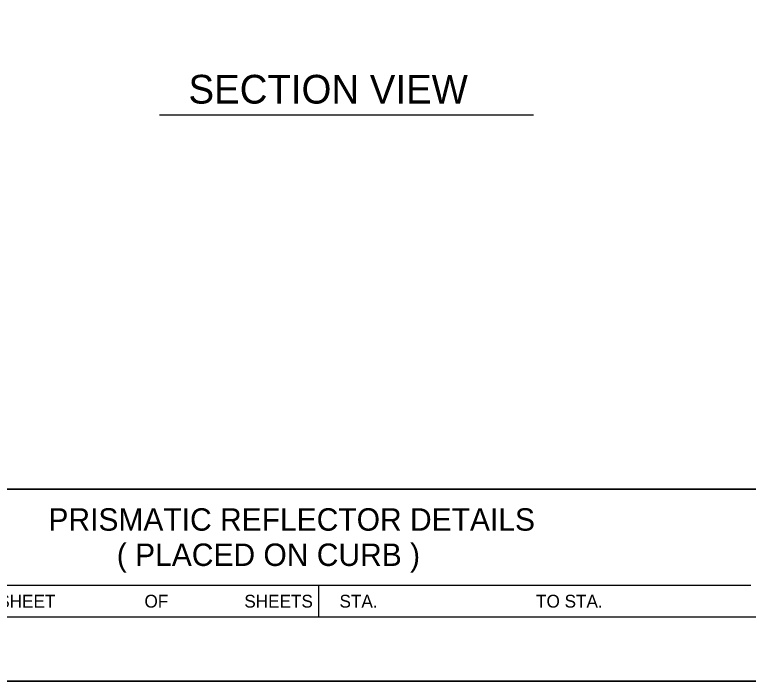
# Model space of a CAD drawing. Extents: x 1581918 to 1582598, y 1588431 to 1588871.
# Drawn here: x 1582372.9 to 1582487.4, y 1588431 to 1588535 of the extents above; entities that cross this region are included whole.
import ezdxf

# ---------------------------------------------------------------- set-up
doc = ezdxf.new("R2010")
doc.units = 0
for name, color, linetype in [('Level 48', 7, 'Continuous'), ('Sheets_50 Reference Boundary', 7, 'Continuous'), ('Sheets_General Details', 7, 'Continuous'), ('Sheets_Printer Plotting Border', 7, 'Continuous')]:
    doc.layers.add(name, color=color, linetype=linetype)

msp = doc.modelspace()

# ---------------------------------------------------------------- linework, layer by layer
at = {"layer": 'Level 48'}
msp.add_lwpolyline([(1581918.28, 1588870.96), (1582598.28, 1588870.96), (1582598.28, 1588430.96), (1581918.28, 1588430.96)], close=True, dxfattribs=at)
at = {"layer": 'Sheets_50 Reference Boundary'}
msp.add_lwpolyline([(1581958.28, 1588860.95), (1582588.28, 1588860.95), (1582588.28, 1588460.96), (1581958.28, 1588460.96)], close=True, dxfattribs=at)
at = {"layer": 'Sheets_General Details'}
for p, q in [((1582395.5, 1588519.37), (1582453.86, 1588519.37)), ((1581958.28, 1588460.96), (1582588.28, 1588460.96)), ((1582333.77, 1588445.96), (1582487.77, 1588445.96)), ((1582420.28, 1588445.96), (1582420.28, 1588440.96)), ((1582598.28, 1588430.96), (1581918.28, 1588430.96))]:
    msp.add_line(p, q, dxfattribs=at)
msp.add_lwpolyline([(1581958.28, 1588860.96), (1582588.28, 1588860.96), (1582588.28, 1588440.96), (1581958.28, 1588440.96)], close=True, dxfattribs=at)
at = {"layer": 'Sheets_Printer Plotting Border'}
msp.add_lwpolyline([(1581918.28, 1588430.96), (1582598.28, 1588430.96), (1582598.28, 1588870.96), (1581918.28, 1588870.96)], close=True, dxfattribs=at)

# ---------------------------------------------------------------- texts
at = {"layer": 'Sheets_General Details'}
for s, height, p in [('SECTION VIEW', 4.48, (1582400.01, 1588521.11)), (' PRISMATIC REFLECTOR DETAILS', 3.5, (1582376.85, 1588454.46)), ('( PLACED ON CURB )', 3.5, (1582388.82, 1588448.96)), ('SHEET', 2, (1582370.32, 1588442.46)), ('OF', 2, (1582393.14, 1588442.46)), ('SHEETS', 2, (1582408.72, 1588442.46)), ('STA.', 2, (1582423.58, 1588442.46)), ('TO STA.', 2, (1582454.25, 1588442.46))]:
    msp.add_text(s, height=height, dxfattribs=at).set_placement(p)

doc.saveas('drawing.dxf')
